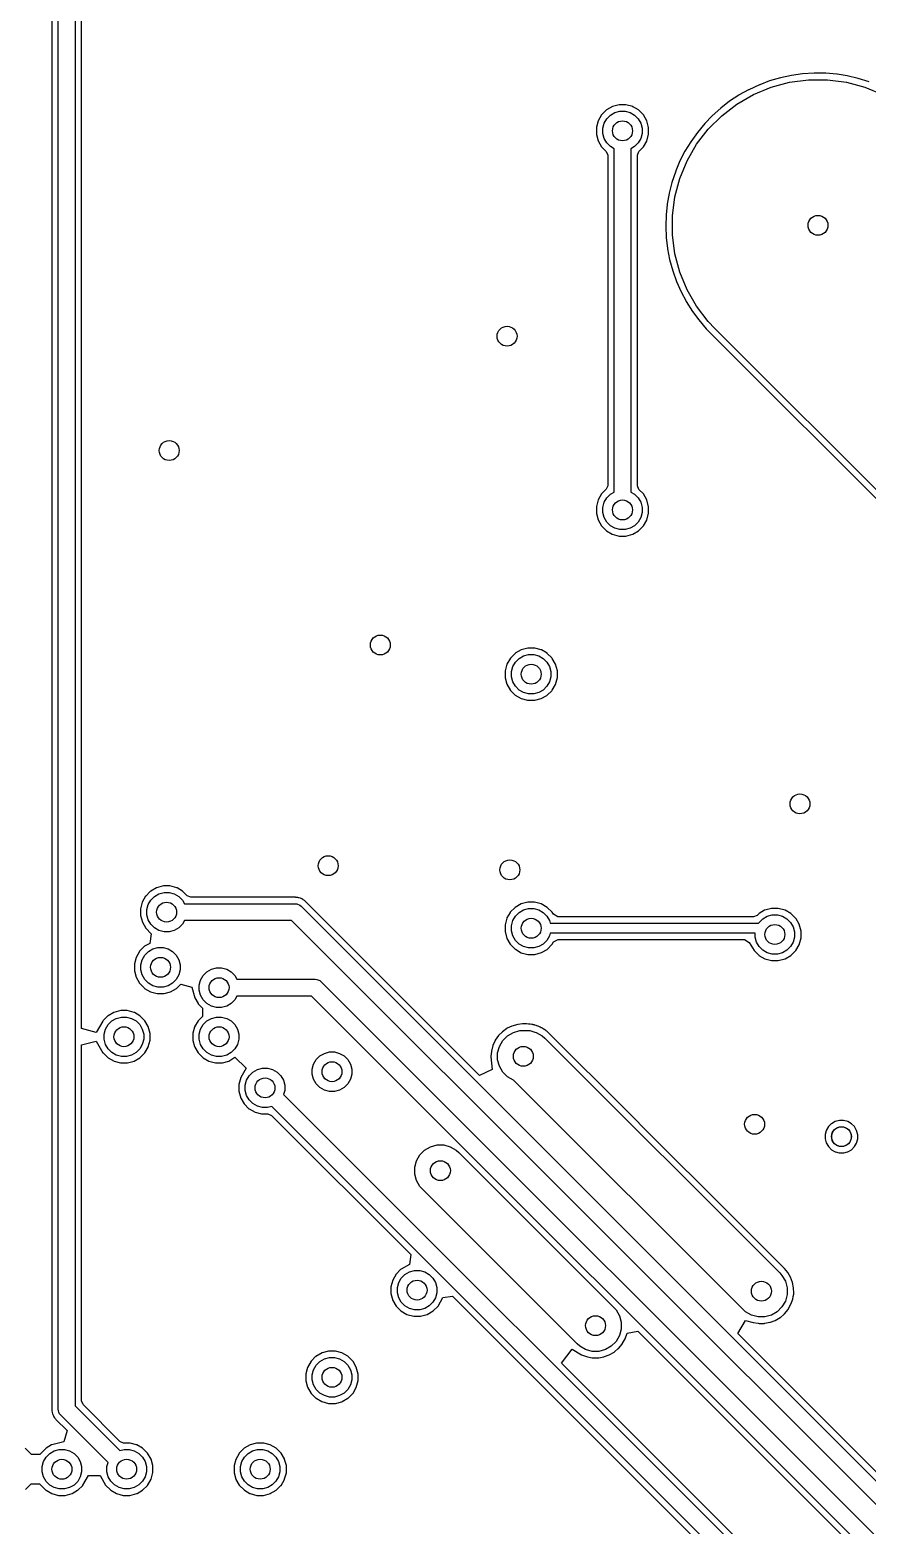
# Model space of a CAD drawing. Header units: inches. Extents: x 3.92 to 7.78, y -6.06 to -2.2.
# Drawn here: x 6.782 to 7.279, y -4.295 to -3.408 of the extents above; entities that cross this region are included whole.
import ezdxf

# ---------------------------------------------------------------- set-up
doc = ezdxf.new("R2010")
doc.units = ezdxf.units.IN
doc.header["$MEASUREMENT"] = 0
doc.layers.add('In1.Cu', color=91, linetype='CONTINUOUS', true_color=0x7fc87f)

msp = doc.modelspace()

# ---------------------------------------------------------------- linework, layer by layer
at = {"layer": 'In1.Cu', "linetype": 'CONTINUOUS'}
for p, q in [((6.79524, -2.57453), (6.79524, -4.22756)), ((6.79901, -4.22665), (6.79901, -2.57163)), ((6.80901, -2.56956), (6.80901, -4.22458)), ((6.81283, -3.46543), (6.81283, -2.56945)), ((7.22756, -3.43598), (7.22114, -3.43791)), ((7.23406, -3.43465), (7.22756, -3.43598)), ((7.24063, -3.43374), (7.23406, -3.43465)), ((7.24752, -3.43323), (7.24063, -3.43374)), ((7.25425, -3.43335), (7.24752, -3.43323)), ((7.25445, -3.43335), (7.25425, -3.43335)), ((7.26098, -3.43394), (7.25445, -3.43335)), ((7.26122, -3.43394), (7.26098, -3.43394)), ((7.26724, -3.43488), (7.26122, -3.43394)), ((7.27378, -3.43642), (7.26724, -3.43488)), ((7.20862, -3.44319), (7.20315, -3.44622)), ((7.20874, -3.44311), (7.20858, -3.44319)), ((7.20858, -3.44319), (7.20862, -3.44319)), ((7.21512, -3.4402), (7.20874, -3.44311)), ((7.21156, -3.44596), (7.22203, -3.44163)), ((7.21524, -3.44016), (7.21512, -3.4402)), ((7.21531, -3.44012), (7.21524, -3.44016)), ((7.22114, -3.43791), (7.21531, -3.44012)), ((7.22203, -3.44163), (7.23297, -3.4387)), ((7.23297, -3.4387), (7.2442, -3.43722)), ((7.2442, -3.43722), (7.25553, -3.43722)), ((7.25553, -3.43722), (7.26676, -3.4387)), ((7.26676, -3.4387), (7.2777, -3.44163)), ((7.28028, -3.4385), (7.27378, -3.43642)), ((7.2777, -3.44163), (7.28816, -3.44596)), ((7.12783, -3.45311), (7.12437, -3.45508)), ((7.13193, -3.45201), (7.12783, -3.45311)), ((7.13579, -3.45201), (7.13193, -3.45201)), ((7.13992, -3.45311), (7.13579, -3.45201)), ((7.14335, -3.45508), (7.13988, -3.45311)), ((7.13988, -3.45311), (7.13992, -3.45311)), ((7.1974, -3.45), (7.19213, -3.45413)), ((7.19277, -3.45852), (7.20176, -3.45162)), ((7.20295, -3.44634), (7.1974, -3.45)), ((7.20176, -3.45162), (7.21156, -3.44596)), ((7.20315, -3.44622), (7.20295, -3.44634)), ((7.11937, -3.46161), (7.11839, -3.46543)), ((7.12142, -3.45803), (7.11937, -3.46161)), ((7.12437, -3.45508), (7.12142, -3.45803)), ((7.12295, -3.463), (7.12449, -3.46033)), ((7.12449, -3.46033), (7.12667, -3.45815)), ((7.12667, -3.45815), (7.12934, -3.45661)), ((7.12934, -3.45661), (7.13232, -3.45581)), ((7.13232, -3.45581), (7.1354, -3.45581)), ((7.1354, -3.45581), (7.13838, -3.45661)), ((7.13838, -3.45661), (7.14105, -3.45815)), ((7.14105, -3.45815), (7.14323, -3.46033)), ((7.14323, -3.46033), (7.14477, -3.463)), ((7.1463, -3.45803), (7.14335, -3.45508)), ((7.14827, -3.4615), (7.1463, -3.45803)), ((7.14937, -3.46559), (7.14827, -3.4615)), ((7.18709, -3.45858), (7.18272, -3.46319)), ((7.18476, -3.46653), (7.19277, -3.45852)), ((7.19213, -3.45413), (7.18709, -3.45858)), ((6.81283, -3.78815), (6.81283, -3.46543)), ((7.11839, -3.46543), (7.11839, -3.46961)), ((7.11839, -3.46961), (7.11937, -3.47343)), ((7.12215, -3.46598), (7.12295, -3.463)), ((7.12215, -3.46906), (7.12215, -3.46598)), ((7.12295, -3.47204), (7.12215, -3.46906)), ((7.14477, -3.463), (7.14557, -3.46598)), ((7.14557, -3.46906), (7.14477, -3.47204)), ((7.14557, -3.46598), (7.14557, -3.46906)), ((7.14827, -3.47358), (7.14937, -3.46941)), ((7.14937, -3.46941), (7.14937, -3.46559)), ((7.17827, -3.4685), (7.17433, -3.47398)), ((7.17786, -3.47551), (7.18476, -3.46653)), ((7.18272, -3.46319), (7.17827, -3.4685)), ((7.11937, -3.47343), (7.12142, -3.47701)), ((7.12142, -3.47701), (7.12417, -3.47976)), ((7.12449, -3.47471), (7.12295, -3.47204)), ((7.12417, -3.47976), (7.12508, -3.48193)), ((7.12667, -3.47689), (7.12449, -3.47471)), ((7.12886, -3.47815), (7.12667, -3.47689)), ((7.12886, -3.68201), (7.12886, -3.47815)), ((7.14105, -3.47689), (7.13886, -3.47815)), ((7.13886, -3.47815), (7.13886, -3.68201)), ((7.14323, -3.47471), (7.14105, -3.47689)), ((7.14268, -3.48189), (7.14358, -3.47972)), ((7.14477, -3.47204), (7.14323, -3.47471)), ((7.14358, -3.47972), (7.1463, -3.47701)), ((7.1463, -3.47701), (7.14827, -3.47358)), ((7.17091, -3.47965), (7.16795, -3.48535)), ((7.17433, -3.47398), (7.17091, -3.47965)), ((7.1722, -3.48532), (7.17786, -3.47551)), ((7.12508, -3.48193), (7.12508, -3.67823)), ((7.14268, -3.52421), (7.14268, -3.48189)), ((7.16795, -3.48535), (7.16551, -3.49122)), ((7.16787, -3.49579), (7.1722, -3.48532)), ((7.16315, -3.49811), (7.16157, -3.50449)), ((7.16543, -3.49146), (7.16315, -3.49811)), ((7.16494, -3.50673), (7.16787, -3.49579)), ((7.16551, -3.49122), (7.16543, -3.49146)), ((7.1615, -3.50465), (7.16035, -3.51091)), ((7.16154, -3.50465), (7.1615, -3.50465)), ((7.16157, -3.50449), (7.16154, -3.50465)), ((7.16346, -3.51796), (7.16494, -3.50673)), ((7.16031, -3.51126), (7.15969, -3.51748)), ((7.16035, -3.5111), (7.16031, -3.51126)), ((7.16035, -3.51091), (7.16035, -3.5111)), ((7.14268, -3.67827), (7.14268, -3.52421)), ((7.15969, -3.51748), (7.15949, -3.52421)), ((7.15949, -3.52421), (7.1598, -3.53079)), ((7.16346, -3.52929), (7.16346, -3.51796)), ((7.1598, -3.53079), (7.16055, -3.5374)), ((7.16494, -3.54052), (7.16346, -3.52929)), ((7.16055, -3.5374), (7.16059, -3.53764)), ((7.16059, -3.53764), (7.16177, -3.54386)), ((7.16787, -3.55146), (7.16494, -3.54052)), ((7.16177, -3.54386), (7.16181, -3.54398)), ((7.16181, -3.54398), (7.16366, -3.55067)), ((7.16366, -3.55067), (7.16587, -3.55701)), ((7.1722, -3.56192), (7.16787, -3.55146)), ((7.16587, -3.55701), (7.16587, -3.55705)), ((7.16587, -3.55705), (7.16858, -3.56311)), ((7.16858, -3.56311), (7.16862, -3.56319)), ((7.16862, -3.56319), (7.17154, -3.56874)), ((7.17154, -3.56874), (7.17157, -3.56882)), ((7.17157, -3.56882), (7.17535, -3.57476)), ((7.17786, -3.57173), (7.1722, -3.56192)), ((7.17535, -3.57476), (7.17539, -3.57484)), ((7.17539, -3.57484), (7.17906, -3.5798)), ((7.18476, -3.58072), (7.17786, -3.57173)), ((7.17906, -3.5798), (7.17909, -3.57984)), ((7.17909, -3.57984), (7.18358, -3.58504)), ((7.18358, -3.58504), (7.18587, -3.58744)), ((7.18863, -3.58485), (7.18476, -3.58072)), ((7.35987, -3.75608), (7.18863, -3.58485)), ((7.18587, -3.58744), (7.18591, -3.58748)), ((7.18591, -3.58748), (7.3552, -3.75673)), ((7.12142, -3.68315), (7.11937, -3.68673)), ((7.12417, -3.68039), (7.12142, -3.68315)), ((7.12508, -3.67823), (7.12417, -3.68039)), ((7.12449, -3.68545), (7.12667, -3.68327)), ((7.12667, -3.68327), (7.12886, -3.68201)), ((7.13886, -3.68201), (7.14105, -3.68327)), ((7.14105, -3.68327), (7.14323, -3.68545)), ((7.14358, -3.68043), (7.14268, -3.67827)), ((7.1463, -3.68315), (7.14358, -3.68043)), ((7.14827, -3.68661), (7.1463, -3.68315)), ((7.11937, -3.68673), (7.11839, -3.69055)), ((7.11839, -3.69055), (7.11839, -3.69472)), ((7.12215, -3.6911), (7.12295, -3.68812)), ((7.12215, -3.69418), (7.12215, -3.6911)), ((7.12295, -3.68812), (7.12449, -3.68545)), ((7.14323, -3.68545), (7.14477, -3.68812)), ((7.14477, -3.68812), (7.14557, -3.6911)), ((7.14557, -3.6911), (7.14557, -3.69418)), ((7.14831, -3.68673), (7.14827, -3.68661)), ((7.14937, -3.69071), (7.14831, -3.68673)), ((7.14937, -3.69453), (7.14937, -3.69071)), ((7.11839, -3.69472), (7.11937, -3.69854)), ((7.11937, -3.69854), (7.12142, -3.70213)), ((7.12142, -3.70213), (7.12437, -3.70508)), ((7.12295, -3.69716), (7.12215, -3.69418)), ((7.12449, -3.69983), (7.12295, -3.69716)), ((7.12667, -3.70201), (7.12449, -3.69983)), ((7.12934, -3.70355), (7.12667, -3.70201)), ((7.14105, -3.70201), (7.13838, -3.70355)), ((7.14323, -3.69983), (7.14105, -3.70201)), ((7.14477, -3.69716), (7.14323, -3.69983)), ((7.14335, -3.70508), (7.1463, -3.70213)), ((7.14557, -3.69418), (7.14477, -3.69716)), ((7.1463, -3.70213), (7.14827, -3.69866)), ((7.14827, -3.69866), (7.14937, -3.69453)), ((7.12437, -3.70508), (7.1278, -3.70705)), ((7.1278, -3.70705), (7.13189, -3.70815)), ((7.13232, -3.70435), (7.12934, -3.70355)), ((7.13189, -3.70815), (7.13583, -3.70815)), ((7.1354, -3.70435), (7.13232, -3.70435)), ((7.13838, -3.70355), (7.1354, -3.70435)), ((7.13583, -3.70815), (7.13996, -3.70705)), ((7.13992, -3.70705), (7.14335, -3.70508)), ((7.13996, -3.70705), (7.13992, -3.70705)), ((7.06732, -3.78059), (7.06516, -3.78429)), ((7.07016, -3.7778), (7.06732, -3.78059)), ((7.0702, -3.77776), (7.07016, -3.7778)), ((7.07366, -3.77579), (7.0702, -3.77776)), ((7.0703, -3.783), (7.07248, -3.78082)), ((7.07248, -3.78082), (7.07515, -3.77928)), ((7.07374, -3.77575), (7.07366, -3.77579)), ((7.07768, -3.77465), (7.07374, -3.77575)), ((7.07515, -3.77928), (7.07813, -3.77848)), ((7.08181, -3.77465), (7.07768, -3.77465)), ((7.07813, -3.77848), (7.08121, -3.77848)), ((7.08121, -3.77848), (7.08419, -3.77928)), ((7.08551, -3.77567), (7.08181, -3.77465)), ((7.08419, -3.77928), (7.08686, -3.78082)), ((7.08575, -3.77579), (7.08551, -3.77567)), ((7.08917, -3.77776), (7.08575, -3.77579)), ((7.08686, -3.78082), (7.08904, -3.783)), ((7.08925, -3.77783), (7.08917, -3.77776)), ((7.09189, -3.78043), (7.08925, -3.77783)), ((7.09217, -3.78079), (7.09189, -3.78043)), ((7.09409, -3.78417), (7.09217, -3.78079)), ((6.81283, -4.00059), (6.81283, -3.78815)), ((7.06516, -3.78429), (7.06417, -3.78815)), ((7.06417, -3.78815), (7.06417, -3.79228)), ((7.06796, -3.78865), (7.06876, -3.78567)), ((7.06796, -3.79173), (7.06796, -3.78865)), ((7.06876, -3.78567), (7.0703, -3.783)), ((7.08904, -3.783), (7.09058, -3.78567)), ((7.09058, -3.78567), (7.09138, -3.78865)), ((7.09138, -3.78865), (7.09138, -3.79173)), ((7.0952, -3.78827), (7.09409, -3.78417)), ((7.0952, -3.79209), (7.0952, -3.78827)), ((7.06417, -3.79228), (7.06516, -3.7961)), ((7.06516, -3.7961), (7.06732, -3.7998)), ((7.06732, -3.7998), (7.07, -3.80248)), ((7.06876, -3.79471), (7.06796, -3.79173)), ((7.0703, -3.79738), (7.06876, -3.79471)), ((7.07248, -3.79956), (7.0703, -3.79738)), ((7.07515, -3.8011), (7.07248, -3.79956)), ((7.08686, -3.79956), (7.08419, -3.8011)), ((7.08904, -3.79738), (7.08686, -3.79956)), ((7.09058, -3.79471), (7.08904, -3.79738)), ((7.08917, -3.80264), (7.09189, -3.79996)), ((7.09138, -3.79173), (7.09058, -3.79471)), ((7.09189, -3.79996), (7.09217, -3.79961)), ((7.09217, -3.79961), (7.09409, -3.79622)), ((7.09409, -3.79622), (7.0952, -3.79209)), ((7.07, -3.80248), (7.07024, -3.80264)), ((7.07024, -3.80264), (7.07382, -3.80469)), ((7.07382, -3.80469), (7.07752, -3.80567)), ((7.07813, -3.8019), (7.07515, -3.8011)), ((7.07752, -3.80567), (7.08181, -3.80567)), ((7.08121, -3.8019), (7.07813, -3.8019)), ((7.08419, -3.8011), (7.08121, -3.8019)), ((7.08181, -3.80567), (7.08551, -3.80469)), ((7.08551, -3.80469), (7.08555, -3.80469)), ((7.08555, -3.80469), (7.08902, -3.80276)), ((7.08902, -3.80276), (7.08917, -3.80264)), ((6.85091, -3.92197), (6.8489, -3.92551)), ((6.85098, -3.92189), (6.85091, -3.92197)), ((6.85358, -3.91925), (6.85098, -3.92189)), ((6.85242, -3.92696), (6.85396, -3.92429)), ((6.8539, -3.91902), (6.85358, -3.91925)), ((6.85732, -3.91705), (6.8539, -3.91902)), ((6.85396, -3.92429), (6.85614, -3.92211)), ((6.85614, -3.92211), (6.85881, -3.92056)), ((6.86142, -3.91594), (6.85732, -3.91705)), ((6.85881, -3.92056), (6.86179, -3.91977)), ((6.86528, -3.91594), (6.86142, -3.91594)), ((6.86179, -3.91977), (6.86488, -3.91977)), ((6.86488, -3.91977), (6.86785, -3.92056)), ((6.86937, -3.91705), (6.86528, -3.91594)), ((6.86785, -3.92056), (6.87052, -3.92211)), ((6.86957, -3.91713), (6.86937, -3.91705)), ((6.87276, -3.91898), (6.86957, -3.91713)), ((6.87052, -3.92211), (6.8727, -3.92429)), ((6.8727, -3.92429), (6.87397, -3.92648)), ((6.8752, -3.92142), (6.87276, -3.91898)), ((6.87551, -3.92173), (6.8752, -3.92142)), ((6.87768, -3.92264), (6.87551, -3.92173)), ((6.9398, -3.92264), (6.87768, -3.92264)), ((6.94, -3.92268), (6.9398, -3.92264)), ((6.94071, -3.92276), (6.94, -3.92268)), ((6.94094, -3.92276), (6.94071, -3.92276)), ((6.94126, -3.9228), (6.94094, -3.92276)), ((6.94169, -3.92291), (6.94126, -3.9228)), ((6.94181, -3.92295), (6.94169, -3.92291)), ((6.94272, -3.92319), (6.94181, -3.92295)), ((6.94283, -3.92323), (6.94272, -3.92319)), ((6.94315, -3.92339), (6.94283, -3.92323)), ((6.94366, -3.92362), (6.94315, -3.92339)), ((6.94421, -3.92402), (6.94366, -3.92362)), ((6.94445, -3.92417), (6.94421, -3.92402)), ((6.94516, -3.92461), (6.94445, -3.92417)), ((6.8489, -3.92555), (6.84783, -3.92949)), ((6.84783, -3.92949), (6.84783, -3.93346)), ((6.8489, -3.92551), (6.8489, -3.92555)), ((6.85162, -3.92993), (6.85242, -3.92696)), ((6.85162, -3.93302), (6.85162, -3.92993)), ((6.85242, -3.936), (6.85162, -3.93302)), ((6.87397, -3.92648), (6.93956, -3.92648)), ((6.93956, -3.92648), (6.94054, -3.92657)), ((6.94054, -3.92657), (6.94054, -3.92657)), ((6.94054, -3.92657), (6.94234, -3.92732)), ((6.94234, -3.92732), (6.9431, -3.92794)), ((6.9431, -3.92794), (7.63153, -4.61637)), ((6.94555, -3.925), (6.94516, -3.92461)), ((6.94571, -3.92512), (6.94555, -3.925)), ((6.95965, -3.93906), (6.94571, -3.92512)), ((7.06717, -3.93165), (7.06528, -3.93492)), ((7.06728, -3.93154), (7.06717, -3.93165)), ((7.07008, -3.9287), (7.06728, -3.93154)), ((7.07366, -3.92661), (7.07008, -3.9287)), ((7.07031, -3.93386), (7.07249, -3.93168)), ((7.07249, -3.93168), (7.07516, -3.93014)), ((7.07776, -3.92551), (7.07366, -3.92661)), ((7.07516, -3.93014), (7.07814, -3.92934)), ((7.08165, -3.92551), (7.07776, -3.92551)), ((7.07814, -3.92934), (7.08122, -3.92934)), ((7.08122, -3.92934), (7.0842, -3.93014)), ((7.08567, -3.92657), (7.08165, -3.92551)), ((7.0842, -3.93014), (7.08687, -3.93168)), ((7.08921, -3.9287), (7.08567, -3.92657)), ((7.08687, -3.93168), (7.08905, -3.93386)), ((7.09213, -3.93154), (7.08921, -3.9287)), ((7.09287, -3.93276), (7.09213, -3.93154)), ((7.09555, -3.93429), (7.09287, -3.93276)), ((7.21488, -3.9322), (7.2137, -3.93339)), ((7.21803, -3.93039), (7.21488, -3.9322)), ((7.21823, -3.93031), (7.21803, -3.93039)), ((7.22232, -3.92921), (7.21823, -3.93031)), ((7.21974, -3.93382), (7.22272, -3.93302)), ((7.22618, -3.92921), (7.22232, -3.92921)), ((7.22272, -3.93302), (7.2258, -3.93302)), ((7.2258, -3.93302), (7.22878, -3.93382)), ((7.23031, -3.93031), (7.22618, -3.92921)), ((7.23039, -3.93035), (7.23031, -3.93031)), ((7.2337, -3.93224), (7.23039, -3.93035)), ((7.23378, -3.93228), (7.2337, -3.93224)), ((7.23669, -3.93528), (7.23378, -3.93228)), ((6.84783, -3.93346), (6.84894, -3.93752)), ((6.84894, -3.93752), (6.85094, -3.94102)), ((6.85094, -3.94102), (6.85413, -3.94429)), ((6.85396, -3.93867), (6.85242, -3.936)), ((6.85614, -3.94085), (6.85396, -3.93867)), ((6.85881, -3.94239), (6.85614, -3.94085)), ((6.87052, -3.94085), (6.86785, -3.94239)), ((6.8727, -3.93867), (6.87052, -3.94085)), ((6.87397, -3.93648), (6.8727, -3.93867)), ((6.93749, -3.93648), (6.87397, -3.93648)), ((7.62299, -4.62197), (6.93749, -3.93648)), ((7.04906, -4.02846), (6.95965, -3.93906)), ((7.06524, -3.93504), (7.06417, -3.93906)), ((7.06417, -3.93906), (7.06417, -3.94303)), ((7.06528, -3.93492), (7.06524, -3.93504)), ((7.06797, -3.93951), (7.06877, -3.93653)), ((7.06797, -3.94259), (7.06797, -3.93951)), ((7.06877, -3.93653), (7.07031, -3.93386)), ((7.08905, -3.93386), (7.09059, -3.93653)), ((7.09059, -3.93653), (7.09101, -3.93809)), ((7.09101, -3.93809), (7.21457, -3.93809)), ((7.21154, -3.93429), (7.09555, -3.93429)), ((7.2137, -3.93339), (7.21154, -3.93429)), ((7.21457, -3.93809), (7.21489, -3.93754)), ((7.21489, -3.93754), (7.21707, -3.93536)), ((7.21707, -3.93536), (7.21974, -3.93382)), ((7.22878, -3.93382), (7.23145, -3.93536)), ((7.23145, -3.93536), (7.23363, -3.93754)), ((7.23363, -3.93754), (7.23517, -3.94021)), ((7.23517, -3.94021), (7.23597, -3.94319)), ((7.23685, -3.93551), (7.23669, -3.93528)), ((7.23866, -3.93866), (7.23685, -3.93551)), ((7.2387, -3.93866), (7.23866, -3.93866)), ((7.2398, -3.94276), (7.2387, -3.93866)), ((6.85331, -3.95008), (6.85028, -3.95177)), ((6.85413, -3.94429), (6.85331, -3.95008)), ((6.86179, -3.94319), (6.85881, -3.94239)), ((6.86488, -3.94319), (6.86179, -3.94319)), ((6.86785, -3.94239), (6.86488, -3.94319)), ((7.06417, -3.94303), (7.06528, -3.94713)), ((7.06528, -3.94713), (7.06531, -3.94717)), ((7.06531, -3.94717), (7.06724, -3.95055)), ((7.06724, -3.95055), (7.06732, -3.95063)), ((7.06732, -3.95063), (7.06992, -3.95327)), ((7.06877, -3.94557), (7.06797, -3.94259)), ((7.07031, -3.94824), (7.06877, -3.94557)), ((7.07249, -3.95042), (7.07031, -3.94824)), ((7.07516, -3.95196), (7.07249, -3.95042)), ((7.08687, -3.95042), (7.0842, -3.95196)), ((7.08905, -3.94824), (7.08687, -3.95042)), ((7.09059, -3.94557), (7.08905, -3.94824)), ((7.08906, -3.95358), (7.09209, -3.95055)), ((7.09101, -3.944), (7.09059, -3.94557)), ((7.21255, -3.944), (7.09101, -3.944)), ((7.09209, -3.95055), (7.09299, -3.94917)), ((7.09299, -3.94917), (7.09559, -3.9478)), ((7.09559, -3.9478), (7.20634, -3.9478)), ((7.20634, -3.9478), (7.20909, -3.94941)), ((7.20909, -3.94941), (7.21189, -3.95433)), ((7.21255, -3.94627), (7.21255, -3.944)), ((7.21335, -3.94925), (7.21255, -3.94627)), ((7.21489, -3.95192), (7.21335, -3.94925)), ((7.23517, -3.94925), (7.23363, -3.95192)), ((7.23597, -3.94627), (7.23517, -3.94925)), ((7.23597, -3.94319), (7.23597, -3.94627)), ((7.23669, -3.95421), (7.23862, -3.95087)), ((7.23862, -3.95087), (7.23866, -3.95083)), ((7.23866, -3.95083), (7.2398, -3.94669)), ((7.2398, -3.94669), (7.2398, -3.94276)), ((6.8452, -3.9585), (6.84425, -3.96209)), ((6.84524, -3.95839), (6.8452, -3.9585)), ((6.84717, -3.95488), (6.84524, -3.95839)), ((6.84728, -3.95472), (6.84717, -3.95488)), ((6.84988, -3.95205), (6.84728, -3.95472)), ((6.84801, -3.96269), (6.84881, -3.95971)), ((6.84881, -3.95971), (6.85035, -3.95704)), ((6.85028, -3.95177), (6.84988, -3.95205)), ((6.85035, -3.95704), (6.85253, -3.95486)), ((6.85253, -3.95486), (6.8552, -3.95332)), ((6.8552, -3.95332), (6.85818, -3.95252)), ((6.85818, -3.95252), (6.86127, -3.95252)), ((6.86127, -3.95252), (6.86424, -3.95332)), ((6.86424, -3.95332), (6.86691, -3.95486)), ((6.86691, -3.95486), (6.86909, -3.95704)), ((6.86909, -3.95704), (6.87064, -3.95971)), ((6.87064, -3.95971), (6.87143, -3.96269)), ((7.06992, -3.95327), (7.07028, -3.95354)), ((7.07028, -3.95354), (7.07378, -3.95555)), ((7.07378, -3.95555), (7.0776, -3.95654)), ((7.07814, -3.95276), (7.07516, -3.95196)), ((7.0776, -3.95654), (7.08177, -3.95654)), ((7.08122, -3.95276), (7.07814, -3.95276)), ((7.0842, -3.95196), (7.08122, -3.95276)), ((7.08177, -3.95654), (7.08571, -3.95551)), ((7.08571, -3.95551), (7.08575, -3.95551)), ((7.08575, -3.95551), (7.08906, -3.95358)), ((7.21189, -3.95433), (7.21472, -3.95709)), ((7.21472, -3.95709), (7.2148, -3.95717)), ((7.2148, -3.95717), (7.21831, -3.95917)), ((7.21707, -3.9541), (7.21489, -3.95192)), ((7.21974, -3.95564), (7.21707, -3.9541)), ((7.21831, -3.95917), (7.22224, -3.96024)), ((7.22272, -3.95644), (7.21974, -3.95564)), ((7.2258, -3.95644), (7.22272, -3.95644)), ((7.22878, -3.95564), (7.2258, -3.95644)), ((7.22622, -3.96024), (7.23035, -3.95913)), ((7.23145, -3.9541), (7.22878, -3.95564)), ((7.23031, -3.95913), (7.23374, -3.95717)), ((7.23035, -3.95913), (7.23031, -3.95913)), ((7.23363, -3.95192), (7.23145, -3.9541)), ((7.23374, -3.95717), (7.23669, -3.95421)), ((6.84425, -3.96209), (6.84425, -3.96638)), ((6.84425, -3.96638), (6.84524, -3.97008)), ((6.84801, -3.96577), (6.84801, -3.96269)), ((6.84881, -3.96875), (6.84801, -3.96577)), ((6.85035, -3.97142), (6.84881, -3.96875)), ((6.87064, -3.96875), (6.86909, -3.97142)), ((6.87143, -3.96577), (6.87064, -3.96875)), ((6.87143, -3.96269), (6.87143, -3.96577)), ((6.88509, -3.96912), (6.88727, -3.96694)), ((6.88727, -3.96694), (6.88994, -3.9654)), ((6.88994, -3.9654), (6.89292, -3.9646)), ((6.89292, -3.9646), (6.896, -3.9646)), ((6.896, -3.9646), (6.89898, -3.9654)), ((6.89898, -3.9654), (6.90165, -3.96694)), ((6.90165, -3.96694), (6.90383, -3.96912)), ((7.22224, -3.96024), (7.22622, -3.96024)), ((6.84524, -3.97008), (6.84524, -3.97012)), ((6.84524, -3.97012), (6.84724, -3.9737)), ((6.84724, -3.9737), (6.84728, -3.97374)), ((6.84728, -3.97374), (6.84996, -3.97646)), ((6.84996, -3.97646), (6.85031, -3.97673)), ((6.85031, -3.97673), (6.85382, -3.97874)), ((6.85253, -3.9736), (6.85035, -3.97142)), ((6.8552, -3.97514), (6.85253, -3.9736)), ((6.85818, -3.97594), (6.8552, -3.97514)), ((6.86127, -3.97594), (6.85818, -3.97594)), ((6.86424, -3.97514), (6.86127, -3.97594)), ((6.86691, -3.9736), (6.86424, -3.97514)), ((6.86563, -3.97874), (6.86913, -3.97673)), ((6.86909, -3.97142), (6.86691, -3.9736)), ((6.86913, -3.97673), (6.86953, -3.97646)), ((6.86953, -3.97646), (6.87173, -3.97421)), ((6.87173, -3.97421), (6.87835, -3.97602)), ((6.87835, -3.97602), (6.88, -3.98228)), ((6.88275, -3.97477), (6.88354, -3.97179)), ((6.88275, -3.97785), (6.88275, -3.97477)), ((6.88354, -3.97179), (6.88509, -3.96912)), ((6.90383, -3.96912), (6.90509, -3.97131)), ((6.90509, -3.97131), (6.95144, -3.97131)), ((6.95144, -3.97131), (6.95242, -3.9714)), ((6.95242, -3.9714), (6.95242, -3.9714)), ((6.95242, -3.9714), (6.95317, -3.97171)), ((6.95317, -3.97171), (6.95422, -3.97215)), ((6.95422, -3.97215), (6.95422, -3.97215)), ((6.95422, -3.97215), (6.95498, -3.97277)), ((6.95498, -3.97277), (7.60823, -4.62602)), ((6.85382, -3.97874), (6.85764, -3.97972)), ((6.85764, -3.97972), (6.86181, -3.97972)), ((6.86181, -3.97972), (6.86563, -3.97874)), ((6.88, -3.98228), (6.88, -3.98232)), ((6.88, -3.98232), (6.88197, -3.98575)), ((6.88197, -3.98575), (6.88205, -3.98587)), ((6.88205, -3.98587), (6.88465, -3.98846)), ((6.88354, -3.98083), (6.88275, -3.97785)), ((6.88509, -3.9835), (6.88354, -3.98083)), ((6.88727, -3.98568), (6.88509, -3.9835)), ((6.88994, -3.98722), (6.88727, -3.98568)), ((6.90165, -3.98568), (6.89898, -3.98722)), ((6.90383, -3.9835), (6.90165, -3.98568)), ((6.90509, -3.98131), (6.90383, -3.9835)), ((6.94937, -3.98131), (6.90509, -3.98131)), ((7.59969, -4.63163), (6.94937, -3.98131)), ((6.82827, -3.99323), (6.82567, -3.99587)), ((6.82858, -3.99299), (6.82827, -3.99323)), ((6.83201, -3.99102), (6.82858, -3.99299)), ((6.83083, -3.99608), (6.8335, -3.99454)), ((6.8361, -3.98992), (6.83201, -3.99102)), ((6.8335, -3.99454), (6.83648, -3.99374)), ((6.83996, -3.98992), (6.8361, -3.98992)), ((6.83648, -3.99374), (6.83956, -3.99374)), ((6.83956, -3.99374), (6.84254, -3.99454)), ((6.84406, -3.99102), (6.83996, -3.98992)), ((6.84254, -3.99454), (6.84521, -3.99608)), ((6.84425, -3.9911), (6.84406, -3.99102)), ((6.84744, -3.99295), (6.84425, -3.9911)), ((6.85047, -3.99598), (6.84744, -3.99295)), ((6.88465, -3.99335), (6.88201, -3.99598)), ((6.88465, -3.98846), (6.88465, -3.99335)), ((6.88727, -3.99608), (6.88994, -3.99454)), ((6.89292, -3.98802), (6.88994, -3.98722)), ((6.88994, -3.99454), (6.89292, -3.99374)), ((6.896, -3.98802), (6.89292, -3.98802)), ((6.89292, -3.99374), (6.896, -3.99374)), ((6.89898, -3.98722), (6.896, -3.98802)), ((6.896, -3.99374), (6.89898, -3.99454)), ((6.89898, -3.99454), (6.90165, -3.99608)), ((6.82161, -4.00295), (6.81283, -4.00059)), ((6.82543, -3.99618), (6.82161, -4.00295)), ((6.82567, -3.99587), (6.82543, -3.99618)), ((6.82631, -4.00391), (6.82711, -4.00093)), ((6.82631, -4.00699), (6.82631, -4.00391)), ((6.82711, -4.00093), (6.82865, -3.99826)), ((6.82865, -3.99826), (6.83083, -3.99608)), ((6.84521, -3.99608), (6.84739, -3.99826)), ((6.84739, -3.99826), (6.84893, -4.00093)), ((6.84893, -4.00093), (6.84973, -4.00391)), ((6.84973, -4.00391), (6.84973, -4.00699)), ((6.85244, -3.99941), (6.85047, -3.99598)), ((6.85354, -4.00346), (6.85244, -3.99941)), ((6.85354, -4.00744), (6.85354, -4.00346)), ((6.87992, -3.99969), (6.87898, -4.00335)), ((6.87898, -4.00335), (6.87898, -4.00768)), ((6.88201, -3.99598), (6.87992, -3.99965)), ((6.87992, -3.99965), (6.87992, -3.99969)), ((6.88275, -4.00391), (6.88354, -4.00093)), ((6.88275, -4.00699), (6.88275, -4.00391)), ((6.88354, -4.00093), (6.88509, -3.99826)), ((6.88509, -3.99826), (6.88727, -3.99608)), ((6.90165, -3.99608), (6.90383, -3.99826)), ((6.90383, -3.99826), (6.90537, -4.00093)), ((6.90537, -4.00093), (6.90617, -4.00391)), ((6.90617, -4.00391), (6.90617, -4.00699)), ((7.06256, -4.00248), (7.06031, -4.00472)), ((7.06524, -4.00059), (7.06256, -4.00248)), ((7.06551, -4.00043), (7.06524, -4.00059)), ((7.06819, -3.99913), (7.06551, -4.00043)), ((7.06563, -4.00489), (7.06911, -4.00288)), ((7.07177, -3.99819), (7.06819, -3.99913)), ((7.06911, -4.00288), (7.07299, -4.00184)), ((7.07201, -3.99815), (7.07177, -3.99819)), ((7.07461, -3.99787), (7.07201, -3.99815)), ((7.07299, -4.00184), (7.075, -4.00171)), ((7.07693, -3.99787), (7.07461, -3.99787)), ((7.075, -4.00171), (7.07683, -4.00171)), ((7.07683, -4.00171), (7.07884, -4.00184)), ((7.07815, -3.99795), (7.07693, -3.99787)), ((7.07827, -3.99795), (7.07815, -3.99795)), ((7.07878, -3.99799), (7.07827, -3.99795)), ((7.07906, -3.99803), (7.07878, -3.99799)), ((7.07884, -4.00184), (7.0819, -4.00266)), ((7.08004, -3.99815), (7.07906, -3.99803)), ((7.08063, -3.99827), (7.08004, -3.99815)), ((7.08079, -3.99831), (7.08063, -3.99827)), ((7.08161, -3.99846), (7.08079, -3.99831)), ((7.08193, -3.99854), (7.08161, -3.99846)), ((7.0819, -4.00266), (7.08272, -4.00288)), ((7.08264, -3.99882), (7.08193, -3.99854)), ((7.08272, -3.99882), (7.08264, -3.99882)), ((7.08307, -3.99894), (7.08272, -3.99882)), ((7.08272, -4.00288), (7.08619, -4.00489)), ((7.08354, -3.99913), (7.08307, -3.99894)), ((7.08374, -3.99925), (7.08354, -3.99913)), ((7.08504, -3.99972), (7.08374, -3.99925)), ((7.08563, -4.00008), (7.08504, -3.99972)), ((7.08591, -4.0002), (7.08563, -4.00008)), ((7.08638, -4.00043), (7.08591, -4.0002)), ((7.08673, -4.00067), (7.08638, -4.00043)), ((7.08681, -4.00071), (7.08673, -4.00067)), ((7.0878, -4.00134), (7.08681, -4.00071)), ((7.08835, -4.00177), (7.0878, -4.00134)), ((7.08862, -4.00197), (7.08835, -4.00177)), ((7.08902, -4.00224), (7.08862, -4.00197)), ((7.08906, -4.00228), (7.08902, -4.00224)), ((7.0898, -4.00299), (7.08906, -4.00228)), ((7.08988, -4.00307), (7.0898, -4.00299)), ((7.09012, -4.00327), (7.08988, -4.00307)), ((7.0902, -4.00335), (7.09012, -4.00327)), ((7.13718, -4.05031), (7.0902, -4.00335)), ((6.81283, -4.01035), (6.82157, -4.00799)), ((6.81283, -4.20559), (6.81283, -4.01035)), ((6.82157, -4.00799), (6.82559, -4.01496)), ((6.82711, -4.00997), (6.82631, -4.00699)), ((6.82865, -4.01264), (6.82711, -4.00997)), ((6.83083, -4.01482), (6.82865, -4.01264)), ((6.84739, -4.01264), (6.84521, -4.01482)), ((6.84893, -4.00997), (6.84739, -4.01264)), ((6.84973, -4.00699), (6.84893, -4.00997)), ((6.85047, -4.01492), (6.8524, -4.01157)), ((6.8524, -4.01157), (6.85244, -4.01154)), ((6.85244, -4.01154), (6.85354, -4.00744)), ((6.87898, -4.00768), (6.87996, -4.01134)), ((6.87996, -4.01134), (6.88008, -4.01157)), ((6.88008, -4.01157), (6.88201, -4.01492)), ((6.88354, -4.00997), (6.88275, -4.00699)), ((6.88509, -4.01264), (6.88354, -4.00997)), ((6.88727, -4.01482), (6.88509, -4.01264)), ((6.90383, -4.01264), (6.90165, -4.01482)), ((6.90537, -4.00997), (6.90383, -4.01264)), ((6.90617, -4.00699), (6.90537, -4.00997)), ((7.05689, -4.01071), (7.0561, -4.01398)), ((7.05831, -4.00768), (7.05689, -4.01071)), ((7.05839, -4.00752), (7.05831, -4.00768)), ((7.06031, -4.00472), (7.05839, -4.00752)), ((7.05975, -4.01508), (7.06079, -4.0112)), ((7.06079, -4.0112), (7.06279, -4.00773)), ((7.06279, -4.00773), (7.06563, -4.00489)), ((7.08619, -4.00489), (7.08771, -4.00621)), ((7.08771, -4.00621), (7.22717, -4.14567)), ((6.82559, -4.01496), (6.82567, -4.01504)), ((6.82567, -4.01504), (6.82827, -4.01768)), ((6.82827, -4.01768), (6.82862, -4.01795)), ((6.82862, -4.01795), (6.83213, -4.01996)), ((6.8335, -4.01636), (6.83083, -4.01482)), ((6.83213, -4.01996), (6.83594, -4.02094)), ((6.83648, -4.01716), (6.8335, -4.01636)), ((6.83594, -4.02094), (6.84012, -4.02094)), ((6.83956, -4.01716), (6.83648, -4.01716)), ((6.84254, -4.01636), (6.83956, -4.01716)), ((6.84012, -4.02094), (6.84406, -4.01992)), ((6.84521, -4.01482), (6.84254, -4.01636)), ((6.84406, -4.01992), (6.84409, -4.01992)), ((6.84409, -4.01992), (6.8474, -4.01799)), ((6.8474, -4.01799), (6.85047, -4.01492)), ((6.88201, -4.01492), (6.88508, -4.01799)), ((6.88508, -4.01799), (6.88843, -4.01992)), ((6.88994, -4.01636), (6.88727, -4.01482)), ((6.88843, -4.01992), (6.89236, -4.02094)), ((6.89292, -4.01716), (6.88994, -4.01636)), ((6.89236, -4.02094), (6.89654, -4.02094)), ((6.896, -4.01716), (6.89292, -4.01716)), ((6.89898, -4.01636), (6.896, -4.01716)), ((6.89654, -4.02094), (6.90028, -4.01996)), ((6.90165, -4.01482), (6.89898, -4.01636)), ((6.90028, -4.01996), (6.90378, -4.01764)), ((6.90378, -4.01764), (6.91059, -4.02406)), ((6.94977, -4.02469), (6.95057, -4.02171)), ((6.95057, -4.02171), (6.95211, -4.01904)), ((6.95211, -4.01904), (6.95429, -4.01686)), ((6.95429, -4.01686), (6.95696, -4.01532)), ((6.95696, -4.01532), (6.95994, -4.01452)), ((6.95994, -4.01452), (6.96302, -4.01452)), ((6.96302, -4.01452), (6.966, -4.01532)), ((6.966, -4.01532), (6.96867, -4.01686)), ((6.96867, -4.01686), (6.97085, -4.01904)), ((6.97085, -4.01904), (6.97239, -4.02171)), ((6.97239, -4.02171), (6.97319, -4.02469)), ((7.05606, -4.01417), (7.05579, -4.01697)), ((7.05579, -4.01697), (7.05579, -4.01748)), ((7.05579, -4.01748), (7.05657, -4.02488)), ((7.0561, -4.01398), (7.05606, -4.01417)), ((7.05975, -4.0191), (7.05975, -4.01508)), ((7.06079, -4.02298), (7.05975, -4.0191)), ((6.90732, -4.02976), (6.90622, -4.03386)), ((6.91059, -4.02406), (6.90732, -4.02976)), ((6.91082, -4.03131), (6.91236, -4.02864)), ((6.91236, -4.02864), (6.91454, -4.02646)), ((6.91454, -4.02646), (6.91721, -4.02491)), ((6.91721, -4.02491), (6.92019, -4.02412)), ((6.92019, -4.02412), (6.92327, -4.02412)), ((6.92327, -4.02412), (6.92625, -4.02491)), ((6.92625, -4.02491), (6.92892, -4.02646)), ((6.92892, -4.02646), (6.9311, -4.02864)), ((6.9311, -4.02864), (6.93264, -4.03131)), ((6.94977, -4.02777), (6.94977, -4.02469)), ((6.95057, -4.03075), (6.94977, -4.02777)), ((6.95211, -4.03342), (6.95057, -4.03075)), ((6.97239, -4.03075), (6.97085, -4.03342)), ((6.97319, -4.02777), (6.97239, -4.03075)), ((6.97319, -4.02469), (6.97319, -4.02777)), ((7.05657, -4.02488), (7.04906, -4.02846)), ((7.06279, -4.02645), (7.06079, -4.02298)), ((7.06563, -4.02929), (7.06279, -4.02645)), ((7.06911, -4.0313), (7.06563, -4.02929)), ((6.90622, -4.03386), (6.90622, -4.03783)), ((6.90622, -4.03783), (6.90732, -4.04193)), ((6.91002, -4.03429), (6.91082, -4.03131)), ((6.91002, -4.03737), (6.91002, -4.03429)), ((6.91082, -4.04035), (6.91002, -4.03737)), ((6.93264, -4.03131), (6.93344, -4.03429)), ((6.93344, -4.03737), (6.93278, -4.03981)), ((6.93344, -4.03429), (6.93344, -4.03737)), ((6.95429, -4.0356), (6.95211, -4.03342)), ((6.95696, -4.03714), (6.95429, -4.0356)), ((6.95994, -4.03794), (6.95696, -4.03714)), ((6.96302, -4.03794), (6.95994, -4.03794)), ((6.966, -4.03714), (6.96302, -4.03794)), ((6.96867, -4.0356), (6.966, -4.03714)), ((6.97085, -4.03342), (6.96867, -4.0356)), ((7.06935, -4.03137), (7.06911, -4.0313)), ((7.20541, -4.16743), (7.06935, -4.03137)), ((6.90732, -4.04193), (6.90933, -4.04535)), ((6.90933, -4.04535), (6.9122, -4.04823)), ((6.91236, -4.04302), (6.91082, -4.04035)), ((6.9122, -4.04823), (6.91232, -4.04831)), ((6.91232, -4.04831), (6.91583, -4.05031)), ((6.91454, -4.0452), (6.91236, -4.04302)), ((6.91721, -4.04674), (6.91454, -4.0452)), ((6.92019, -4.04754), (6.91721, -4.04674)), ((6.92327, -4.04754), (6.92019, -4.04754)), ((6.92571, -4.04688), (6.92327, -4.04754)), ((7.56361, -4.68478), (6.92571, -4.04688)), ((6.93278, -4.03981), (7.57068, -4.67771)), ((6.91583, -4.05031), (6.91965, -4.0513)), ((6.91965, -4.0513), (6.9235, -4.0513)), ((6.9235, -4.0513), (6.92567, -4.0522)), ((6.92567, -4.0522), (7.00831, -4.1348)), ((7.15029, -4.06343), (7.13718, -4.05031)), ((7.25776, -4.0572), (7.2561, -4.05882)), ((7.25783, -4.05713), (7.25776, -4.0572)), ((7.26008, -4.05579), (7.25783, -4.05713)), ((7.26256, -4.05512), (7.26008, -4.05579)), ((7.265, -4.05512), (7.26256, -4.05512)), ((7.26748, -4.05579), (7.265, -4.05512)), ((7.26972, -4.05713), (7.26748, -4.05579)), ((7.2698, -4.0572), (7.26972, -4.05713)), ((7.27146, -4.05882), (7.2698, -4.0572)), ((7.19499, -4.10811), (7.15029, -4.06343)), ((7.25469, -4.0613), (7.25413, -4.06343)), ((7.25413, -4.06343), (7.25413, -4.06618)), ((7.25413, -4.06618), (7.25472, -4.06843)), ((7.25476, -4.0611), (7.25469, -4.0613)), ((7.2561, -4.05882), (7.25476, -4.0611)), ((7.25799, -4.06364), (7.25887, -4.06151)), ((7.25799, -4.06594), (7.25799, -4.06364)), ((7.25887, -4.06807), (7.25799, -4.06594)), ((7.25887, -4.06151), (7.2605, -4.05988)), ((7.2605, -4.05988), (7.26263, -4.059)), ((7.26263, -4.059), (7.26493, -4.059)), ((7.26493, -4.059), (7.26706, -4.05988)), ((7.26706, -4.05988), (7.26869, -4.06151)), ((7.26869, -4.06151), (7.26957, -4.06364)), ((7.26957, -4.06594), (7.26869, -4.06807)), ((7.26957, -4.06364), (7.26957, -4.06594)), ((7.2728, -4.0611), (7.27146, -4.05882)), ((7.27276, -4.06862), (7.27346, -4.06602)), ((7.27346, -4.06362), (7.2728, -4.0611)), ((7.27346, -4.06602), (7.27346, -4.06362)), ((7.0136, -4.07561), (7.01644, -4.07277)), ((7.01644, -4.07277), (7.01991, -4.07077)), ((7.01991, -4.07077), (7.02379, -4.06973)), ((7.02379, -4.06973), (7.02781, -4.06973)), ((7.02781, -4.06973), (7.03169, -4.07077)), ((7.03169, -4.07077), (7.03516, -4.07277)), ((7.03516, -4.07277), (7.03668, -4.0741)), ((7.03668, -4.0741), (7.12872, -4.16615)), ((7.25472, -4.06843), (7.25602, -4.07071)), ((7.25602, -4.07071), (7.25787, -4.07256)), ((7.25787, -4.07256), (7.26004, -4.07378)), ((7.2605, -4.0697), (7.25887, -4.06807)), ((7.26004, -4.07378), (7.26016, -4.07382)), ((7.26016, -4.07382), (7.26244, -4.07441)), ((7.26263, -4.07058), (7.2605, -4.0697)), ((7.26244, -4.07441), (7.26512, -4.07441)), ((7.26493, -4.07058), (7.26263, -4.07058)), ((7.26706, -4.0697), (7.26493, -4.07058)), ((7.26512, -4.07441), (7.2674, -4.07382)), ((7.26869, -4.06807), (7.26706, -4.0697)), ((7.2674, -4.07382), (7.26752, -4.07378)), ((7.26752, -4.07378), (7.26972, -4.07256)), ((7.26969, -4.07256), (7.27154, -4.07071)), ((7.26972, -4.07256), (7.26969, -4.07256)), ((7.27154, -4.07071), (7.27272, -4.06866)), ((7.27272, -4.06866), (7.27276, -4.06862)), ((7.01055, -4.08297), (7.01159, -4.07909)), ((7.01055, -4.08698), (7.01055, -4.08297)), ((7.01159, -4.07909), (7.0136, -4.07561)), ((7.01159, -4.09086), (7.01055, -4.08698)), ((7.0136, -4.09434), (7.01159, -4.09086)), ((7.01492, -4.09585), (7.0136, -4.09434)), ((7.10697, -4.1879), (7.01492, -4.09585)), ((7.23, -4.14311), (7.19499, -4.10811)), ((7.00831, -4.1348), (7.00752, -4.14063)), ((7.0022, -4.1437), (6.99957, -4.14638)), ((7.00256, -4.14343), (7.0022, -4.1437)), ((7.00752, -4.14063), (7.00256, -4.14343)), ((7.00477, -4.14655), (7.00744, -4.14501)), ((7.00744, -4.14501), (7.01042, -4.14421)), ((7.01042, -4.14421), (7.0135, -4.14421)), ((7.0135, -4.14421), (7.01648, -4.14501)), ((7.01648, -4.14501), (7.01915, -4.14655)), ((7.22717, -4.14567), (7.22849, -4.14719)), ((7.23197, -4.14543), (7.23, -4.14311)), ((7.23358, -4.14819), (7.23197, -4.14543)), ((6.99752, -4.15), (6.99646, -4.15394)), ((6.99646, -4.15394), (6.99646, -4.15795)), ((6.99953, -4.14642), (6.99752, -4.14996)), ((6.99752, -4.14996), (6.99752, -4.15)), ((6.99957, -4.14638), (6.99953, -4.14642)), ((7.00025, -4.15438), (7.00104, -4.1514)), ((7.00025, -4.15746), (7.00025, -4.15438)), ((7.00104, -4.1514), (7.00259, -4.14873)), ((7.00259, -4.14873), (7.00477, -4.14655)), ((7.01915, -4.14655), (7.02133, -4.14873)), ((7.02133, -4.14873), (7.02287, -4.1514)), ((7.02287, -4.1514), (7.02367, -4.15438)), ((7.02367, -4.15438), (7.02367, -4.15746)), ((7.22849, -4.14719), (7.2305, -4.15066)), ((7.2305, -4.15066), (7.23154, -4.15454)), ((7.23154, -4.15454), (7.23154, -4.15856)), ((7.23476, -4.1513), (7.23358, -4.14819)), ((7.23476, -4.15134), (7.23476, -4.1513)), ((7.23539, -4.15453), (7.23476, -4.15134)), ((7.23547, -4.1578), (7.23539, -4.15453)), ((6.99646, -4.15795), (6.9976, -4.16213)), ((6.9976, -4.16213), (6.99949, -4.16535)), ((7.00104, -4.16044), (7.00025, -4.15746)), ((7.00259, -4.16311), (7.00104, -4.16044)), ((7.00477, -4.16529), (7.00259, -4.16311)), ((7.02133, -4.16311), (7.01915, -4.16529)), ((7.02287, -4.16044), (7.02133, -4.16311)), ((7.02367, -4.15746), (7.02287, -4.16044)), ((7.02441, -4.16543), (7.02724, -4.16039)), ((7.02724, -4.16039), (7.03303, -4.15957)), ((7.03303, -4.15957), (7.55827, -4.68484)), ((7.2305, -4.16244), (7.22849, -4.16592)), ((7.23154, -4.15856), (7.2305, -4.16244)), ((7.23382, -4.16433), (7.23492, -4.1613)), ((7.23492, -4.1613), (7.23521, -4.15961)), ((7.23521, -4.15961), (7.23543, -4.15831)), ((7.23543, -4.15831), (7.23547, -4.1578)), ((6.99949, -4.16535), (6.99957, -4.16543)), ((6.99957, -4.16543), (7.00236, -4.16827)), ((7.00236, -4.16827), (7.00594, -4.17035)), ((7.00744, -4.16683), (7.00477, -4.16529)), ((7.00594, -4.17035), (7.01008, -4.17146)), ((7.01042, -4.16763), (7.00744, -4.16683)), ((7.01008, -4.17146), (7.01394, -4.17146)), ((7.0135, -4.16763), (7.01042, -4.16763)), ((7.01648, -4.16683), (7.0135, -4.16763)), ((7.01394, -4.17146), (7.01795, -4.17039)), ((7.01915, -4.16529), (7.01648, -4.16683)), ((7.01795, -4.17039), (7.0215, -4.16827)), ((7.0215, -4.16827), (7.02441, -4.16543)), ((7.12872, -4.16615), (7.13005, -4.16766)), ((7.13005, -4.16766), (7.13206, -4.17114)), ((7.13206, -4.17114), (7.1331, -4.17502)), ((7.20693, -4.16875), (7.20541, -4.16743)), ((7.2104, -4.17076), (7.20693, -4.16875)), ((7.21428, -4.1718), (7.2104, -4.17076)), ((7.2183, -4.1718), (7.21428, -4.1718)), ((7.22218, -4.17076), (7.2183, -4.1718)), ((7.22566, -4.16875), (7.22218, -4.17076)), ((7.22449, -4.17394), (7.22732, -4.17224)), ((7.22849, -4.16592), (7.22566, -4.16875)), ((7.22732, -4.17224), (7.22756, -4.17209)), ((7.22756, -4.17209), (7.2298, -4.17016)), ((7.2298, -4.17016), (7.23, -4.16996)), ((7.23, -4.16996), (7.23209, -4.16748)), ((7.23209, -4.16748), (7.2322, -4.16732)), ((7.2322, -4.16732), (7.23382, -4.16433)), ((7.1331, -4.17903), (7.13206, -4.18291)), ((7.1331, -4.17502), (7.1331, -4.17903)), ((7.13535, -4.1848), (7.13669, -4.18146)), ((7.13669, -4.18146), (7.14291, -4.1802)), ((7.14291, -4.1802), (7.595, -4.63236)), ((7.20228, -4.18173), (7.20685, -4.1739)), ((7.29075, -4.2702), (7.20228, -4.18173)), ((7.20685, -4.1739), (7.21146, -4.17516)), ((7.21146, -4.17516), (7.21441, -4.17563)), ((7.21441, -4.17563), (7.21492, -4.17567)), ((7.21492, -4.17567), (7.21791, -4.17567)), ((7.21791, -4.17567), (7.21831, -4.17563)), ((7.21831, -4.17563), (7.2213, -4.17504)), ((7.2213, -4.17504), (7.22161, -4.17496)), ((7.22161, -4.17496), (7.22449, -4.17394)), ((7.10848, -4.18923), (7.10697, -4.1879)), ((7.11196, -4.19123), (7.10848, -4.18923)), ((7.12721, -4.18923), (7.12373, -4.19123)), ((7.13005, -4.18639), (7.12721, -4.18923)), ((7.12909, -4.19256), (7.13134, -4.19063)), ((7.13206, -4.18291), (7.13005, -4.18639)), ((7.13134, -4.19063), (7.13146, -4.19051)), ((7.13146, -4.19051), (7.13362, -4.18795)), ((7.13362, -4.18795), (7.13366, -4.18791)), ((7.13366, -4.18791), (7.13535, -4.1848)), ((6.94913, -4.19807), (6.94697, -4.20177)), ((6.95177, -4.19543), (6.94913, -4.19807)), ((6.95193, -4.19531), (6.95177, -4.19543)), ((6.95559, -4.19319), (6.95193, -4.19531)), ((6.95211, -4.20049), (6.95429, -4.19831)), ((6.95429, -4.19831), (6.95696, -4.19677)), ((6.95933, -4.1922), (6.95559, -4.19319)), ((6.95696, -4.19677), (6.95994, -4.19597)), ((6.96362, -4.1922), (6.95933, -4.1922)), ((6.95994, -4.19597), (6.96302, -4.19597)), ((6.96302, -4.19597), (6.966, -4.19677)), ((6.96732, -4.19319), (6.96362, -4.1922)), ((6.966, -4.19677), (6.96867, -4.19831)), ((6.96736, -4.19319), (6.96732, -4.19319)), ((6.97094, -4.1952), (6.96736, -4.19319)), ((6.96867, -4.19831), (6.97085, -4.20049)), ((6.97098, -4.19524), (6.97094, -4.1952)), ((6.9737, -4.19791), (6.97098, -4.19524)), ((6.97398, -4.19827), (6.9737, -4.19791)), ((6.97591, -4.20165), (6.97398, -4.19827)), ((7.09764, -4.19925), (7.10406, -4.19102)), ((7.57071, -4.67236), (7.09764, -4.19925)), ((7.10406, -4.19102), (7.10961, -4.19433)), ((7.10961, -4.19433), (7.11307, -4.19563)), ((7.11584, -4.19227), (7.11196, -4.19123)), ((7.11307, -4.19563), (7.11594, -4.1961)), ((7.11985, -4.19227), (7.11584, -4.19227)), ((7.11594, -4.1961), (7.11646, -4.19614)), ((7.11646, -4.19614), (7.11945, -4.19614)), ((7.11945, -4.19614), (7.11984, -4.1961)), ((7.11984, -4.1961), (7.12283, -4.19551)), ((7.12373, -4.19123), (7.11985, -4.19227)), ((7.12283, -4.19551), (7.12315, -4.19543)), ((7.12315, -4.19543), (7.12602, -4.19441)), ((7.12602, -4.19441), (7.12886, -4.19272)), ((7.12886, -4.19272), (7.12909, -4.19256)), ((6.81283, -4.22173), (6.81283, -4.20559)), ((6.94697, -4.20177), (6.94598, -4.20559)), ((6.94598, -4.20559), (6.94598, -4.20976)), ((6.94977, -4.20614), (6.95057, -4.20316)), ((6.94977, -4.20922), (6.94977, -4.20614)), ((6.95057, -4.20316), (6.95211, -4.20049)), ((6.97085, -4.20049), (6.97239, -4.20316)), ((6.97239, -4.20316), (6.97319, -4.20614)), ((6.97319, -4.20614), (6.97319, -4.20922)), ((6.97701, -4.20583), (6.97591, -4.20165)), ((6.97701, -4.20961), (6.97701, -4.20583)), ((6.94598, -4.20976), (6.94697, -4.21358)), ((6.94697, -4.21358), (6.94913, -4.21728)), ((6.94913, -4.21728), (6.95197, -4.22008)), ((6.95057, -4.2122), (6.94977, -4.20922)), ((6.95211, -4.21487), (6.95057, -4.2122)), ((6.95429, -4.21705), (6.95211, -4.21487)), ((6.95696, -4.21859), (6.95429, -4.21705)), ((6.96867, -4.21705), (6.966, -4.21859)), ((6.97085, -4.21487), (6.96867, -4.21705)), ((6.97239, -4.2122), (6.97085, -4.21487)), ((6.97319, -4.20922), (6.97239, -4.2122)), ((6.97366, -4.21752), (6.97398, -4.21709)), ((6.97398, -4.21709), (6.97591, -4.2137)), ((6.97591, -4.2137), (6.97701, -4.20961)), ((6.80901, -4.22458), (6.83564, -4.25121)), ((6.81374, -4.2239), (6.81283, -4.22173)), ((6.83567, -4.24587), (6.81374, -4.2239)), ((6.95197, -4.22008), (6.95209, -4.22016)), ((6.95209, -4.22016), (6.95551, -4.22213)), ((6.95551, -4.22213), (6.95949, -4.22323)), ((6.95994, -4.21939), (6.95696, -4.21859)), ((6.95949, -4.22323), (6.96362, -4.22323)), ((6.96302, -4.21939), (6.95994, -4.21939)), ((6.966, -4.21859), (6.96302, -4.21939)), ((6.96362, -4.22323), (6.96728, -4.2222)), ((6.96728, -4.2222), (6.96756, -4.22209)), ((6.96756, -4.22209), (6.97091, -4.22016)), ((6.97091, -4.22016), (6.97106, -4.22004)), ((6.97106, -4.22004), (6.97366, -4.21752)), ((6.79524, -4.22756), (6.79543, -4.22843)), ((6.79543, -4.22843), (6.79547, -4.22866)), ((6.79547, -4.22866), (6.79559, -4.22929)), ((6.79559, -4.22929), (6.79575, -4.22961)), ((6.79575, -4.22961), (6.79594, -4.2302)), ((6.79594, -4.2302), (6.79622, -4.23059)), ((6.79622, -4.23059), (6.7965, -4.2311)), ((6.7965, -4.2311), (6.79677, -4.23169)), ((6.79677, -4.23169), (6.79693, -4.23189)), ((6.79693, -4.23189), (6.7974, -4.2324)), ((6.7974, -4.2324), (6.79768, -4.2328)), ((6.79768, -4.2328), (6.80425, -4.23933)), ((6.79911, -4.22763), (6.79901, -4.22665)), ((6.79942, -4.22838), (6.79911, -4.22763)), ((6.79911, -4.22763), (6.79911, -4.22763)), ((6.79985, -4.22943), (6.79942, -4.22838)), ((6.80048, -4.23019), (6.79985, -4.22943)), ((6.79985, -4.22943), (6.79985, -4.22943)), ((6.82857, -4.25828), (6.80048, -4.23019)), ((6.80425, -4.23933), (6.80244, -4.24594)), ((6.78311, -4.2535), (6.77949, -4.24972)), ((6.79161, -4.24992), (6.78811, -4.2535)), ((6.79177, -4.2498), (6.79161, -4.24992)), ((6.79512, -4.24787), (6.79177, -4.2498)), ((6.79402, -4.25292), (6.79669, -4.25138)), ((6.79524, -4.24783), (6.79512, -4.24787)), ((6.80244, -4.24594), (6.79524, -4.24783)), ((6.79669, -4.25138), (6.79967, -4.25059)), ((6.79967, -4.25059), (6.80275, -4.25059)), ((6.80275, -4.25059), (6.80573, -4.25138)), ((6.80573, -4.25138), (6.8084, -4.25292)), ((6.83564, -4.25121), (6.83808, -4.25055)), ((6.83783, -4.24677), (6.83567, -4.24587)), ((6.84177, -4.24677), (6.83783, -4.24677)), ((6.83808, -4.25055), (6.84116, -4.25055)), ((6.84116, -4.25055), (6.84414, -4.25135)), ((6.84551, -4.24776), (6.84177, -4.24677)), ((6.84414, -4.25135), (6.84681, -4.25289)), ((6.84567, -4.24783), (6.84551, -4.24776)), ((6.84906, -4.24976), (6.84567, -4.24783)), ((6.84913, -4.2498), (6.84906, -4.24976)), ((6.85193, -4.25264), (6.84913, -4.2498)), ((6.85409, -4.25626), (6.85193, -4.25264)), ((6.90646, -4.25276), (6.90638, -4.25287)), ((6.90945, -4.24976), (6.90646, -4.25276)), ((6.91283, -4.2478), (6.90945, -4.24976)), ((6.91168, -4.25289), (6.91435, -4.25135)), ((6.91677, -4.24677), (6.91283, -4.2478)), ((6.91435, -4.25135), (6.91733, -4.25055)), ((6.92094, -4.24677), (6.91677, -4.24677)), ((6.91733, -4.25055), (6.92041, -4.25055)), ((6.92041, -4.25055), (6.92339, -4.25135)), ((6.92476, -4.24776), (6.92094, -4.24677)), ((6.92339, -4.25135), (6.92606, -4.25289)), ((6.92831, -4.2498), (6.92476, -4.24776)), ((6.9287, -4.25008), (6.92831, -4.2498)), ((6.93122, -4.25268), (6.9287, -4.25008)), ((6.9313, -4.25276), (6.93122, -4.25268)), ((6.93327, -4.25618), (6.9313, -4.25276)), ((6.78811, -4.2535), (6.78311, -4.2535)), ((6.7895, -4.26075), (6.7903, -4.25778)), ((6.7895, -4.26384), (6.7895, -4.26075)), ((6.7903, -4.25778), (6.79184, -4.25511)), ((6.79184, -4.25511), (6.79402, -4.25292)), ((6.8084, -4.25292), (6.81058, -4.25511)), ((6.81058, -4.25511), (6.81212, -4.25778)), ((6.81212, -4.25778), (6.81292, -4.26075)), ((6.81292, -4.26075), (6.81292, -4.26384)), ((6.82791, -4.26072), (6.82857, -4.25828)), ((6.82791, -4.26381), (6.82791, -4.26072)), ((6.84681, -4.25289), (6.84899, -4.25507)), ((6.84899, -4.25507), (6.85053, -4.25774)), ((6.85053, -4.25774), (6.85133, -4.26072)), ((6.85133, -4.26072), (6.85133, -4.26381)), ((6.85511, -4.26012), (6.85409, -4.25626)), ((6.85516, -4.26031), (6.85511, -4.26012)), ((6.85516, -4.26425), (6.85516, -4.26031)), ((6.90433, -4.25646), (6.90339, -4.26012)), ((6.90339, -4.26012), (6.90339, -4.26445)), ((6.90638, -4.25287), (6.90433, -4.25646)), ((6.90716, -4.26072), (6.90796, -4.25774)), ((6.90716, -4.26381), (6.90716, -4.26072)), ((6.90796, -4.25774), (6.9095, -4.25507)), ((6.9095, -4.25507), (6.91168, -4.25289)), ((6.92606, -4.25289), (6.92824, -4.25507)), ((6.92824, -4.25507), (6.92978, -4.25774)), ((6.92978, -4.25774), (6.93058, -4.26072)), ((6.93058, -4.26072), (6.93058, -4.26381)), ((6.93339, -4.25646), (6.93327, -4.25618)), ((6.93441, -4.26012), (6.93339, -4.25646)), ((6.93441, -4.26445), (6.93441, -4.26012)), ((6.7903, -4.26682), (6.7895, -4.26384)), ((6.79184, -4.26949), (6.7903, -4.26682)), ((6.79402, -4.27167), (6.79184, -4.26949)), ((6.81058, -4.26949), (6.8084, -4.27167)), ((6.81212, -4.26682), (6.81058, -4.26949)), ((6.81292, -4.26384), (6.81212, -4.26682)), ((6.8137, -4.27173), (6.81701, -4.26594)), ((6.81701, -4.26594), (6.82386, -4.26594)), ((6.82386, -4.26594), (6.82717, -4.27173)), ((6.82871, -4.26678), (6.82791, -4.26381)), ((6.83025, -4.26945), (6.82871, -4.26678)), ((6.83243, -4.27163), (6.83025, -4.26945)), ((6.84899, -4.26945), (6.84681, -4.27163)), ((6.85053, -4.26678), (6.84899, -4.26945)), ((6.85133, -4.26381), (6.85053, -4.26678)), ((6.85193, -4.27189), (6.85409, -4.26827)), ((6.85409, -4.26827), (6.85516, -4.26425)), ((6.90339, -4.26445), (6.90437, -4.26815)), ((6.90437, -4.26815), (6.90449, -4.26839)), ((6.90449, -4.26839), (6.90642, -4.27173)), ((6.90796, -4.26678), (6.90716, -4.26381)), ((6.9095, -4.26945), (6.90796, -4.26678)), ((6.91168, -4.27163), (6.9095, -4.26945)), ((6.92824, -4.26945), (6.92606, -4.27163)), ((6.92978, -4.26678), (6.92824, -4.26945)), ((6.93058, -4.26381), (6.92978, -4.26678)), ((6.93122, -4.27185), (6.93323, -4.26843)), ((6.93323, -4.26843), (6.93339, -4.26807)), ((6.93339, -4.26807), (6.93441, -4.26445)), ((6.77957, -4.27429), (6.78295, -4.27087)), ((6.78295, -4.27087), (6.78787, -4.27087)), ((6.78787, -4.27087), (6.79173, -4.27472)), ((6.79173, -4.27472), (6.79181, -4.27476)), ((6.79181, -4.27476), (6.79516, -4.27669)), ((6.79669, -4.27321), (6.79402, -4.27167)), ((6.79516, -4.27669), (6.79925, -4.27783)), ((6.79967, -4.27401), (6.79669, -4.27321)), ((6.79925, -4.27783), (6.80319, -4.27783)), ((6.80275, -4.27401), (6.79967, -4.27401)), ((6.80573, -4.27321), (6.80275, -4.27401)), ((6.80319, -4.27783), (6.80728, -4.27673)), ((6.8084, -4.27167), (6.80573, -4.27321)), ((6.80728, -4.27669), (6.81055, -4.2748)), ((6.80728, -4.27673), (6.80728, -4.27669)), ((6.81055, -4.2748), (6.81067, -4.27472)), ((6.81067, -4.27472), (6.81354, -4.27193)), ((6.81354, -4.27193), (6.8137, -4.27173)), ((6.82717, -4.27173), (6.83016, -4.27472)), ((6.83016, -4.27472), (6.83024, -4.27476)), ((6.83024, -4.27476), (6.83358, -4.27669)), ((6.8351, -4.27318), (6.83243, -4.27163)), ((6.83358, -4.27669), (6.83764, -4.2778)), ((6.83808, -4.27397), (6.8351, -4.27318)), ((6.83764, -4.2778), (6.84161, -4.2778)), ((6.84116, -4.27397), (6.83808, -4.27397)), ((6.84414, -4.27318), (6.84116, -4.27397)), ((6.84161, -4.2778), (6.84559, -4.27673)), ((6.84681, -4.27163), (6.84414, -4.27318)), ((6.84559, -4.27673), (6.84579, -4.27665)), ((6.84579, -4.27665), (6.84902, -4.2748)), ((6.84902, -4.2748), (6.84909, -4.27476)), ((6.84909, -4.27476), (6.85193, -4.27189)), ((6.90642, -4.27173), (6.90949, -4.2748)), ((6.90949, -4.2748), (6.91264, -4.27661)), ((6.91435, -4.27318), (6.91168, -4.27163)), ((6.91264, -4.27661), (6.91283, -4.27669)), ((6.91283, -4.27669), (6.91697, -4.2778)), ((6.91733, -4.27397), (6.91435, -4.27318)), ((6.91697, -4.2778), (6.92075, -4.2778)), ((6.92041, -4.27397), (6.91733, -4.27397)), ((6.92339, -4.27318), (6.92041, -4.27397)), ((6.92075, -4.2778), (6.92492, -4.27669)), ((6.92606, -4.27163), (6.92339, -4.27318)), ((6.92488, -4.27669), (6.92827, -4.27476)), ((6.92492, -4.27669), (6.92488, -4.27669)), ((6.92827, -4.27476), (6.92862, -4.27449)), ((6.92862, -4.27449), (6.93118, -4.27189)), ((6.93118, -4.27189), (6.93122, -4.27185))]:
    msp.add_line(p, q, dxfattribs=at)
at = {"layer": 'In1.Cu'}
for centre in [(7.13386, -3.46752), (7.13386, -3.46752), (7.24986, -3.52362), (7.24986, -3.52362), (7.06535, -3.58948), (7.06535, -3.58948), (6.86488, -3.65739), (6.86488, -3.65739), (7.13386, -3.69264), (7.13386, -3.69264), (6.99016, -3.77284), (6.99016, -3.77284), (7.07967, -3.79019), (7.07967, -3.79019), (7.23917, -3.8672), (7.23917, -3.8672), (6.95922, -3.9039), (6.95922, -3.9039), (7.06702, -3.90635), (7.06702, -3.90635), (6.86333, -3.93148), (6.86333, -3.93148), (7.07968, -3.94105), (7.07968, -3.94105), (7.22426, -3.94473), (7.22426, -3.94473), (6.85972, -3.96423), (6.85972, -3.96423), (6.89446, -3.97631), (6.89446, -3.97631), (6.83802, -4.00545), (6.83802, -4.00545), (6.89446, -4.00545), (6.89446, -4.00545), (7.075, -4.01709), (7.075, -4.01709), (6.96148, -4.02623), (6.96148, -4.02623), (6.92173, -4.03583), (6.92173, -4.03583), (7.21224, -4.05745), (7.21224, -4.05745), (7.26378, -4.06479), (7.26378, -4.06479), (7.0258, -4.08498), (7.0258, -4.08498), (7.01196, -4.15592), (7.01196, -4.15592), (7.21629, -4.15655), (7.21629, -4.15655), (7.11785, -4.17702), (7.11785, -4.17702), (6.96148, -4.20768), (6.96148, -4.20768), (6.80121, -4.2623), (6.80121, -4.2623), (6.83962, -4.26226), (6.83962, -4.26226), (6.91887, -4.26226), (6.91887, -4.26226)]:
    msp.add_circle(centre, 0.00591, dxfattribs=at)

doc.saveas('drawing.dxf')
